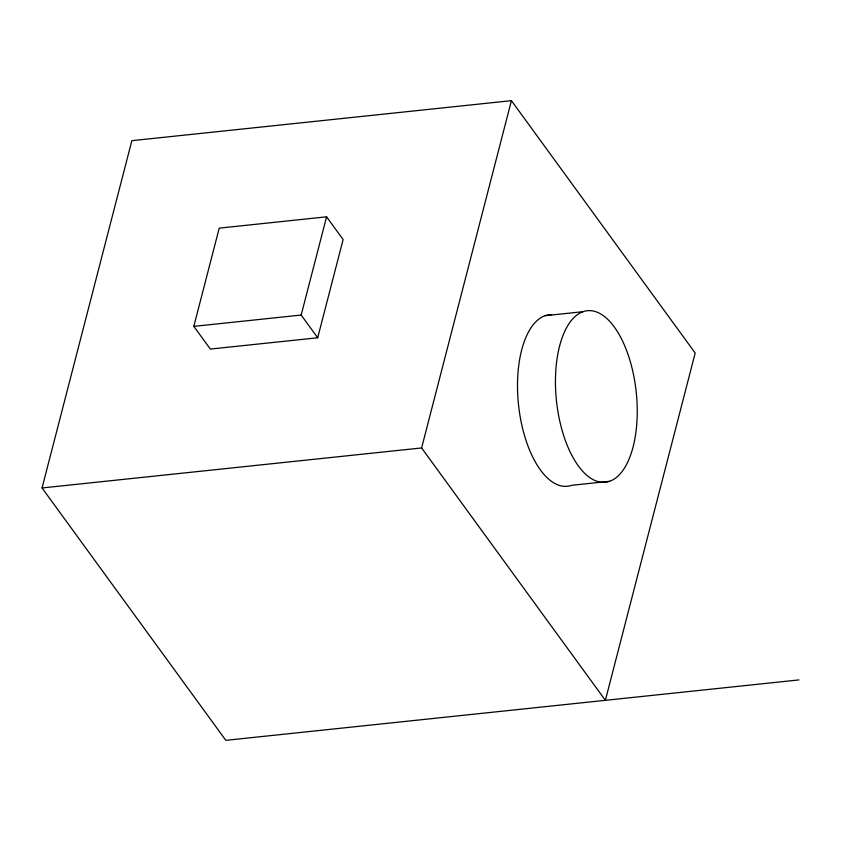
<?xml version="1.0" encoding="UTF-8"?>
<svg xmlns="http://www.w3.org/2000/svg" width="841" height="841" viewBox="0 0 841 841"><rect width="100%" height="100%" fill="white"/><g stroke="black" fill="none" stroke-linecap="round" stroke-linejoin="round"><path stroke-width="1.26" d="M798.95 679.917L225.819 740.343L42.05 487.959L131.858 140.678L511.423 100.657L695.192 353.041L605.373 700.322L421.604 447.948L511.423 100.657M193.819 326.371L219.217 228.142L326.581 216.82L343.117 239.538L317.709 337.767L210.355 349.078L193.819 326.371L301.173 315.049L317.709 337.767M301.173 315.049L326.581 216.82M545.115 315.69L583.065 311.685M42.05 487.959L421.604 447.948M609.641 481.294L571.68 485.299A86.234 40.116 84 0 1 518.75 406.928A86.234 40.116 84 0 1 551.601 314.639M559.601 346.019A86.234 40.116 84 0 0 599.17 481.882A86.234 40.116 84 0 0 630.287 361.577A86.234 40.116 84 0 0 559.601 346.019"/></g></svg>
